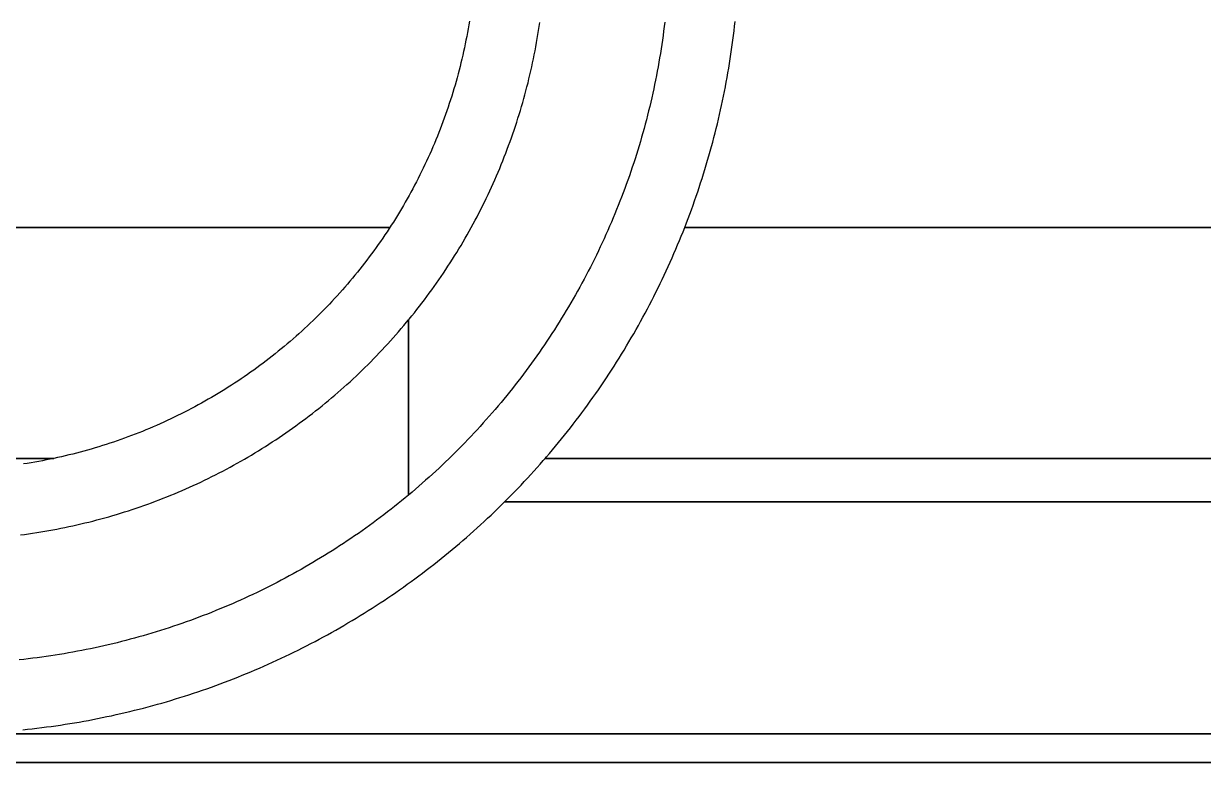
# Model space of a CAD drawing. Extents: x -3500 to 3500, y -3500 to 3500.
# Drawn here: x -407.2 to -238.3, y 1509 to 1614.8 of the extents above; entities that cross this region are included whole.
import ezdxf

# ---------------------------------------------------------------- set-up
doc = ezdxf.new("R2010")
doc.units = 0
for name, color, linetype in [('L5D0', 3, 'CONTINUOUS'), ('L5D100', 7, 'CONTINUOUS'), ('L5D11', 2, 'CONTINUOUS')]:
    doc.layers.add(name, color=color, linetype=linetype)

# ---------------------------------------------------------------- blocks, each defined once
blk = doc.blocks.new('ground_main_5')
at = {"layer": 'L5D0'}
for points in [[(-343.369, 1615.127), (-343.4585, 1614.5815), (-343.5525, 1614.0365), (-343.65, 1613.4925), (-343.7515, 1612.949), (-343.8565, 1612.406), (-343.966, 1611.8645), (-344.0795, 1611.323), (-344.1965, 1610.783), (-344.3175, 1610.2435), (-344.4425, 1609.705), (-344.5715, 1609.1675), (-344.704, 1608.6305), (-344.8405, 1608.095), (-344.981, 1607.5605), (-345.1255, 1607.0265), (-345.274, 1606.494), (-345.426, 1605.9625), (-345.582, 1605.432), (-345.7415, 1604.903), (-345.905, 1604.375), (-346.0725, 1603.848), (-346.244, 1603.3225), (-346.419, 1602.798), (-346.5975, 1602.2745), (-346.78, 1601.753), (-346.9665, 1601.2325), (-347.1565, 1600.7135), (-347.3505, 1600.1955), (-347.548, 1599.6795), (-347.7495, 1599.1645), (-347.9545, 1598.651), (-348.1635, 1598.139), (-348.376, 1597.6285), (-348.592, 1597.12), (-348.812, 1596.6125), (-349.0355, 1596.107), (-349.2625, 1595.603), (-349.4935, 1595.1005), (-349.728, 1594.6), (-349.966, 1594.101), (-350.2075, 1593.604), (-350.453, 1593.1085), (-350.7015, 1592.6145), (-350.954, 1592.123), (-351.21, 1591.633), (-351.4695, 1591.1445), (-351.7325, 1590.6585), (-351.999, 1590.174), (-352.269, 1589.6915), (-352.543, 1589.2115), (-352.82, 1588.733), (-353.1, 1588.2565), (-353.384, 1587.782), (-353.6715, 1587.3095), (-353.962, 1586.8395), (-354.2565, 1586.3715), (-354.554, 1585.9055), (-354.8545, 1585.4415), (-355.159, 1584.98), (-355.4665, 1584.5205), (-355.7775, 1584.0635), (-356.0915, 1583.6085), (-356.409, 1583.156), (-356.7295, 1582.7055), (-357.0535, 1582.2575), (-357.381, 1581.812), (-357.7115, 1581.369), (-358.045, 1580.928), (-358.382, 1580.4895), (-358.7215, 1580.0535), (-359.065, 1579.62), (-359.411, 1579.1895), (-359.7605, 1578.761), (-360.113, 1578.335), (-360.4685, 1577.9115), (-360.827, 1577.491), (-361.1885, 1577.0725), (-361.5535, 1576.657), (-361.921, 1576.244), (-362.2915, 1575.834), (-362.665, 1575.4265), (-363.0415, 1575.0215), (-363.421, 1574.6195), (-363.8035, 1574.22), (-364.1885, 1573.8235), (-364.5765, 1573.43), (-364.9675, 1573.039), (-365.3615, 1572.651), (-365.758, 1572.266), (-366.157, 1571.8835), (-366.5595, 1571.504), (-366.964, 1571.1275), (-367.3715, 1570.754), (-367.782, 1570.3835), (-368.1945, 1570.0155), (-368.61, 1569.651), (-369.0285, 1569.2895), (-369.449, 1568.931), (-369.8725, 1568.5755), (-370.2985, 1568.223), (-370.727, 1567.8735), (-371.158, 1567.527), (-371.5915, 1567.184), (-372.0275, 1566.844), (-372.4655, 1566.5075), (-372.9065, 1566.1735), (-373.35, 1565.843), (-373.7955, 1565.516), (-374.2435, 1565.192), (-374.6935, 1564.8715), (-375.146, 1564.554), (-375.601, 1564.2395), (-376.0585, 1563.929), (-376.5175, 1563.621), (-376.9795, 1563.317), (-377.443, 1563.016), (-377.909, 1562.7185), (-378.377, 1562.4245), (-378.8475, 1562.134), (-379.3195, 1561.8465), (-379.794, 1561.5625), (-380.2705, 1561.282), (-380.749, 1561.005), (-381.2295, 1560.7315), (-381.7115, 1560.4615), (-382.196, 1560.195), (-382.6825, 1559.932), (-383.1705, 1559.6725), (-383.6605, 1559.4165), (-384.1525, 1559.164), (-384.646, 1558.915), (-385.1415, 1558.67), (-385.6385, 1558.4285), (-386.1375, 1558.1905), (-386.6385, 1557.956), (-387.1405, 1557.725), (-387.6445, 1557.498), (-388.1505, 1557.2745), (-388.6575, 1557.0545), (-389.1665, 1556.8385), (-389.677, 1556.626), (-390.1885, 1556.417), (-390.702, 1556.212), (-391.217, 1556.0105), (-391.733, 1555.813), (-392.251, 1555.619), (-392.77, 1555.429), (-393.2905, 1555.2425), (-393.8125, 1555.06), (-394.3355, 1554.881), (-394.86, 1554.706), (-395.3855, 1554.535), (-395.9125, 1554.3675), (-396.4405, 1554.204), (-396.97, 1554.044), (-397.5, 1553.888), (-398.0315, 1553.736), (-398.5645, 1553.588), (-399.098, 1553.4435), (-399.6325, 1553.303), (-400.1685, 1553.1665), (-400.705, 1553.0335), (-401.2425, 1552.905), (-401.781, 1552.78), (-402.3205, 1552.659), (-402.861, 1552.5415), (-2334.91, 1552.5415)], [(517.0495, 1552.5415), (-332.521, 1552.5415), (-332.3415, 1552.749), (-331.9015, 1553.2625), (-331.4645, 1553.779), (-331.0305, 1554.298), (-330.5995, 1554.819), (-330.172, 1555.343), (-329.7475, 1555.8695), (-329.326, 1556.3985), (-328.9075, 1556.93), (-328.4925, 1557.464), (-328.0805, 1558.0005), (-327.6715, 1558.539), (-327.266, 1559.0805), (-326.8635, 1559.624), (-326.4645, 1560.17), (-326.0685, 1560.7185), (-325.676, 1561.269), (-325.2865, 1561.822), (-324.9005, 1562.3775), (-324.5175, 1562.935), (-324.138, 1563.495), (-323.762, 1564.057), (-323.389, 1564.621), (-323.0195, 1565.1875), (-322.6535, 1565.7565), (-322.2905, 1566.327), (-321.9315, 1566.9), (-321.5755, 1567.4755), (-321.223, 1568.0525), (-320.8735, 1568.632), (-320.528, 1569.213), (-320.186, 1569.7965), (-319.847, 1570.382), (-319.512, 1570.9695), (-319.18, 1571.5585), (-318.8515, 1572.15), (-318.527, 1572.7435), (-318.2055, 1573.3385), (-317.888, 1573.9355), (-317.5735, 1574.5345), (-317.263, 1575.1355), (-316.956, 1575.738), (-316.6525, 1576.3425), (-316.3525, 1576.9485), (-316.0565, 1577.5565), (-315.7635, 1578.1665), (-315.4745, 1578.778), (-315.189, 1579.391), (-314.9075, 1580.006), (-314.6295, 1580.6225), (-314.355, 1581.2405), (-314.084, 1581.86), (-313.817, 1582.4815), (-313.5535, 1583.1045), (-313.2935, 1583.729), (-313.0375, 1584.355), (-312.7855, 1584.9825), (-312.5365, 1585.6115), (-312.292, 1586.242), (-312.0505, 1586.874), (-311.8135, 1587.507), (-311.5795, 1588.142), (-311.35, 1588.778), (-311.1235, 1589.4155), (-310.9015, 1590.054), (-310.683, 1590.6945), (-310.468, 1591.3355), (-310.2575, 1591.9785), (-310.05, 1592.622), (-309.847, 1593.267), (-309.6475, 1593.9135), (-309.452, 1594.561), (-309.26, 1595.2095), (-309.072, 1595.8595), (-308.888, 1596.51), (-308.708, 1597.162), (-308.5315, 1597.815), (-308.359, 1598.469), (-308.1905, 1599.124), (-308.0255, 1599.78), (-307.865, 1600.437), (-307.708, 1601.095), (-307.555, 1601.7535), (-307.406, 1602.4135), (-307.2605, 1603.074), (-307.1195, 1603.7355), (-306.982, 1604.3975), (-306.8485, 1605.0605), (-306.719, 1605.7245), (-306.7075, 1605.7855), (-306.5935, 1606.389), (-306.472, 1607.0545), (-306.3545, 1607.7205), (-306.2405, 1608.387), (-306.131, 1609.0545), (-306.025, 1609.7225), (-305.923, 1610.391), (-305.8255, 1611.0605), (-305.7315, 1611.73), (-305.6415, 1612.4005), (-305.5555, 1613.0715), (-305.4735, 1613.743), (-305.3955, 1614.4145), (-305.3215, 1615.087)], [(-2334.91, 1552.5415), (-402.861, 1552.5415), (-403.402, 1552.4285), (-403.944, 1552.319), (-404.4865, 1552.2135), (-405.03, 1552.112), (-405.574, 1552.0145), (-406.119, 1551.921), (-406.6645, 1551.8315), (-407.2105, 1551.7455)], [(-407.297, 1513.714), (-406.6245, 1513.784), (-405.952, 1513.858), (-405.2805, 1513.936), (-404.609, 1514.018), (-403.938, 1514.104), (-403.268, 1514.194), (-402.598, 1514.2875), (-401.929, 1514.3855), (-401.26, 1514.4875), (-400.592, 1514.593), (-399.925, 1514.703), (-399.258, 1514.8165), (-398.592, 1514.9345), (-397.9265, 1515.056), (-397.262, 1515.1815), (-396.5985, 1515.311), (-395.935, 1515.4445), (-395.273, 1515.582), (-394.6115, 1515.723), (-393.951, 1515.868), (-393.291, 1516.0175), (-392.6325, 1516.1705), (-391.9745, 1516.3275), (-391.3175, 1516.488), (-390.6615, 1516.653), (-390.0065, 1516.8215), (-389.3525, 1516.994), (-388.6995, 1517.17), (-388.0475, 1517.3505), (-387.397, 1517.5345), (-386.747, 1517.7225), (-386.0985, 1517.914), (-385.451, 1518.11), (-384.805, 1518.309), (-384.16, 1518.5125), (-383.516, 1518.7195), (-382.8735, 1518.9305), (-382.232, 1519.145), (-381.592, 1519.3635), (-380.953, 1519.586), (-380.3155, 1519.812), (-379.6795, 1520.042), (-379.045, 1520.2755), (-378.4115, 1520.513), (-377.7795, 1520.754), (-377.149, 1520.999), (-376.52, 1521.2475), (-375.8925, 1521.5), (-375.2665, 1521.756), (-374.642, 1522.0155), (-374.019, 1522.279), (-373.398, 1522.5465), (-372.778, 1522.817), (-372.16, 1523.0915), (-371.5435, 1523.37), (-370.9285, 1523.6515), (-370.3155, 1523.937), (-369.704, 1524.226), (-369.094, 1524.519), (-368.486, 1524.815), (-367.88, 1525.115), (-367.2755, 1525.4185), (-366.673, 1525.7255), (-366.072, 1526.036), (-365.473, 1526.3505), (-364.876, 1526.668), (-364.281, 1526.989), (-363.6875, 1527.314), (-363.0965, 1527.6425), (-362.507, 1527.974), (-361.9195, 1528.3095), (-361.334, 1528.648), (-360.751, 1528.9905), (-360.1695, 1529.336), (-359.59, 1529.685), (-359.013, 1530.0375), (-358.438, 1530.3935), (-357.865, 1530.753), (-357.294, 1531.1155), (-356.7255, 1531.482), (-356.159, 1531.8515), (-355.5945, 1532.224), (-355.0325, 1532.6005), (-354.4725, 1532.98), (-354.2565, 1533.1285), (-353.915, 1533.3625), (-353.3595, 1533.749), (-352.8065, 1534.138), (-352.256, 1534.531), (-351.7075, 1534.927), (-351.1615, 1535.326), (-350.618, 1535.7285), (-350.077, 1536.134), (-349.538, 1536.5425), (-349.0015, 1536.9545), (-348.4675, 1537.37), (-347.936, 1537.788), (-347.407, 1538.2095), (-346.881, 1538.6345), (-346.357, 1539.062), (-345.8355, 1539.493), (-345.3165, 1539.9265), (-344.8005, 1540.3635), (-344.2865, 1540.8035), (-343.7755, 1541.247), (-343.2675, 1541.693), (-342.7615, 1542.142), (-342.2585, 1542.594), (-341.758, 1543.049), (-341.2605, 1543.507), (-340.7655, 1543.968), (-340.2735, 1544.432), (-339.784, 1544.8985), (-339.297, 1545.3685), (-338.813, 1545.841), (-338.332, 1546.3165), (-337.854, 1546.7945), (-337.3785, 1547.2755), (-336.906, 1547.7595), (-336.4365, 1548.246), (-335.9695, 1548.7355), (-335.5055, 1549.228), (-335.0445, 1549.723), (-334.5865, 1550.2205), (-334.1315, 1550.721), (-333.6795, 1551.224), (-333.2305, 1551.7295), (-332.7845, 1552.238), (-332.521, 1552.5415), (517.0495, 1552.5415)], [(544.6955, 1513.103), (-1675.117, 1513.103)], [(-1675.117, 1513.103), (544.6955, 1513.103)]]:
    blk.add_lwpolyline(points, dxfattribs=at)
blk = doc.blocks.new('TOP_main_5_Cheese_100')
at = {"layer": 'L5D100'}
for points in [[(-343.369, 1615.127), (-343.4585, 1614.5815), (-343.5525, 1614.0365), (-343.65, 1613.4925), (-343.7515, 1612.949), (-343.8565, 1612.406), (-343.966, 1611.8645), (-344.0795, 1611.323), (-344.1965, 1610.783), (-344.3175, 1610.2435), (-344.4425, 1609.705), (-344.5715, 1609.1675), (-344.704, 1608.6305), (-344.8405, 1608.095), (-344.981, 1607.5605), (-345.1255, 1607.0265), (-345.274, 1606.494), (-345.426, 1605.9625), (-345.582, 1605.432), (-345.7415, 1604.903), (-345.905, 1604.375), (-346.0725, 1603.848), (-346.244, 1603.3225), (-346.419, 1602.798), (-346.5975, 1602.2745), (-346.78, 1601.753), (-346.9665, 1601.2325), (-347.1565, 1600.7135), (-347.3505, 1600.1955), (-347.548, 1599.6795), (-347.7495, 1599.1645), (-347.9545, 1598.651), (-348.1635, 1598.139), (-348.376, 1597.6285), (-348.592, 1597.12), (-348.812, 1596.6125), (-349.0355, 1596.107), (-349.2625, 1595.603), (-349.4935, 1595.1005), (-349.728, 1594.6), (-349.966, 1594.101), (-350.2075, 1593.604), (-350.453, 1593.1085), (-350.7015, 1592.6145), (-350.954, 1592.123), (-351.21, 1591.633), (-351.4695, 1591.1445), (-351.7325, 1590.6585), (-351.999, 1590.174), (-352.269, 1589.6915), (-352.543, 1589.2115), (-352.82, 1588.733), (-353.1, 1588.2565), (-353.384, 1587.782), (-353.6715, 1587.3095), (-353.962, 1586.8395), (-354.2565, 1586.3715), (-354.554, 1585.9055), (-354.7445, 1585.6115), (-2334.91, 1585.6115)], [(507.168, 1585.6115), (-312.5365, 1585.6115), (-312.292, 1586.242), (-312.0505, 1586.874), (-311.8135, 1587.507), (-311.5795, 1588.142), (-311.35, 1588.778), (-311.1235, 1589.4155), (-310.9015, 1590.054), (-310.683, 1590.6945), (-310.468, 1591.3355), (-310.2575, 1591.9785), (-310.05, 1592.622), (-309.847, 1593.267), (-309.6475, 1593.9135), (-309.452, 1594.561), (-309.26, 1595.2095), (-309.072, 1595.8595), (-308.888, 1596.51), (-308.708, 1597.162), (-308.5315, 1597.815), (-308.359, 1598.469), (-308.1905, 1599.124), (-308.0255, 1599.78), (-307.865, 1600.437), (-307.708, 1601.095), (-307.555, 1601.7535), (-307.406, 1602.4135), (-307.2605, 1603.074), (-307.1195, 1603.7355), (-306.982, 1604.3975), (-306.8485, 1605.0605), (-306.719, 1605.7245), (-306.7075, 1605.7855), (-306.5935, 1606.389), (-306.472, 1607.0545), (-306.3545, 1607.7205), (-306.2405, 1608.387), (-306.131, 1609.0545), (-306.025, 1609.7225), (-305.923, 1610.391), (-305.8255, 1611.0605), (-305.7315, 1611.73), (-305.6415, 1612.4005), (-305.5555, 1613.0715), (-305.4735, 1613.743), (-305.3955, 1614.4145), (-305.3215, 1615.087)], [(-2334.91, 1585.6115), (-354.7445, 1585.6115), (-354.8545, 1585.4415), (-355.159, 1584.98), (-355.4665, 1584.5205), (-355.7775, 1584.0635), (-356.0915, 1583.6085), (-356.409, 1583.156), (-356.7295, 1582.7055), (-357.0535, 1582.2575), (-357.381, 1581.812), (-357.7115, 1581.369), (-358.045, 1580.928), (-358.382, 1580.4895), (-358.7215, 1580.0535), (-359.065, 1579.62), (-359.411, 1579.1895), (-359.7605, 1578.761), (-360.113, 1578.335), (-360.4685, 1577.9115), (-360.827, 1577.491), (-361.1885, 1577.0725), (-361.5535, 1576.657), (-361.921, 1576.244), (-362.2915, 1575.834), (-362.665, 1575.4265), (-363.0415, 1575.0215), (-363.421, 1574.6195), (-363.8035, 1574.22), (-364.1885, 1573.8235), (-364.5765, 1573.43), (-364.9675, 1573.039), (-365.3615, 1572.651), (-365.758, 1572.266), (-366.157, 1571.8835), (-366.5595, 1571.504), (-366.964, 1571.1275), (-367.3715, 1570.754), (-367.782, 1570.3835), (-368.1945, 1570.0155), (-368.61, 1569.651), (-369.0285, 1569.2895), (-369.449, 1568.931), (-369.8725, 1568.5755), (-370.2985, 1568.223), (-370.727, 1567.8735), (-371.158, 1567.527), (-371.5915, 1567.184), (-372.0275, 1566.844), (-372.4655, 1566.5075), (-372.9065, 1566.1735), (-373.35, 1565.843), (-373.7955, 1565.516), (-374.2435, 1565.192), (-374.6935, 1564.8715), (-375.146, 1564.554), (-375.601, 1564.2395), (-376.0585, 1563.929), (-376.5175, 1563.621), (-376.9795, 1563.317), (-377.443, 1563.016), (-377.909, 1562.7185), (-378.377, 1562.4245), (-378.8475, 1562.134), (-379.3195, 1561.8465), (-379.794, 1561.5625), (-380.2705, 1561.282), (-380.749, 1561.005), (-381.2295, 1560.7315), (-381.7115, 1560.4615), (-382.196, 1560.195), (-382.6825, 1559.932), (-383.1705, 1559.6725), (-383.6605, 1559.4165), (-384.1525, 1559.164), (-384.646, 1558.915), (-385.1415, 1558.67), (-385.6385, 1558.4285), (-386.1375, 1558.1905), (-386.6385, 1557.956), (-387.1405, 1557.725), (-387.6445, 1557.498), (-388.1505, 1557.2745), (-388.6575, 1557.0545), (-389.1665, 1556.8385), (-389.677, 1556.626), (-390.1885, 1556.417), (-390.702, 1556.212), (-391.217, 1556.0105), (-391.733, 1555.813), (-392.251, 1555.619), (-392.77, 1555.429), (-393.2905, 1555.2425), (-393.8125, 1555.06), (-394.3355, 1554.881), (-394.86, 1554.706), (-395.3855, 1554.535), (-395.9125, 1554.3675), (-396.4405, 1554.204), (-396.97, 1554.044), (-397.5, 1553.888), (-398.0315, 1553.736), (-398.5645, 1553.588), (-399.098, 1553.4435), (-399.6325, 1553.303), (-400.1685, 1553.1665), (-400.705, 1553.0335), (-401.2425, 1552.905), (-401.781, 1552.78), (-402.3205, 1552.659), (-402.861, 1552.5415), (-403.402, 1552.4285), (-403.944, 1552.319), (-404.4865, 1552.2135), (-405.03, 1552.112), (-405.574, 1552.0145), (-406.119, 1551.921), (-406.6645, 1551.8315), (-407.2105, 1551.7455)], [(-62.5, 1546.3165), (-338.332, 1546.3165), (-337.854, 1546.7945), (-337.3785, 1547.2755), (-336.906, 1547.7595), (-336.4365, 1548.246), (-335.9695, 1548.7355), (-335.5055, 1549.228), (-335.0445, 1549.723), (-334.5865, 1550.2205), (-334.1315, 1550.721), (-333.6795, 1551.224), (-333.2305, 1551.7295), (-332.7845, 1552.238), (-332.521, 1552.5415), (-332.3415, 1552.749), (-331.9015, 1553.2625), (-331.4645, 1553.779), (-331.0305, 1554.298), (-330.5995, 1554.819), (-330.172, 1555.343), (-329.7475, 1555.8695), (-329.326, 1556.3985), (-328.9075, 1556.93), (-328.4925, 1557.464), (-328.0805, 1558.0005), (-327.6715, 1558.539), (-327.266, 1559.0805), (-326.8635, 1559.624), (-326.4645, 1560.17), (-326.0685, 1560.7185), (-325.676, 1561.269), (-325.2865, 1561.822), (-324.9005, 1562.3775), (-324.5175, 1562.935), (-324.138, 1563.495), (-323.762, 1564.057), (-323.389, 1564.621), (-323.0195, 1565.1875), (-322.6535, 1565.7565), (-322.2905, 1566.327), (-321.9315, 1566.9), (-321.5755, 1567.4755), (-321.223, 1568.0525), (-320.8735, 1568.632), (-320.528, 1569.213), (-320.186, 1569.7965), (-319.847, 1570.382), (-319.512, 1570.9695), (-319.18, 1571.5585), (-318.8515, 1572.15), (-318.527, 1572.7435), (-318.2055, 1573.3385), (-317.888, 1573.9355), (-317.5735, 1574.5345), (-317.263, 1575.1355), (-316.956, 1575.738), (-316.6525, 1576.3425), (-316.3525, 1576.9485), (-316.0565, 1577.5565), (-315.7635, 1578.1665), (-315.4745, 1578.778), (-315.189, 1579.391), (-314.9075, 1580.006), (-314.6295, 1580.6225), (-314.355, 1581.2405), (-314.084, 1581.86), (-313.817, 1582.4815), (-313.5535, 1583.1045), (-313.2935, 1583.729), (-313.0375, 1584.355), (-312.7855, 1584.9825), (-312.5365, 1585.6115), (507.168, 1585.6115)], [(-407.297, 1513.714), (-406.6245, 1513.784), (-405.952, 1513.858), (-405.2805, 1513.936), (-404.609, 1514.018), (-403.938, 1514.104), (-403.268, 1514.194), (-402.598, 1514.2875), (-401.929, 1514.3855), (-401.26, 1514.4875), (-400.592, 1514.593), (-399.925, 1514.703), (-399.258, 1514.8165), (-398.592, 1514.9345), (-397.9265, 1515.056), (-397.262, 1515.1815), (-396.5985, 1515.311), (-395.935, 1515.4445), (-395.273, 1515.582), (-394.6115, 1515.723), (-393.951, 1515.868), (-393.291, 1516.0175), (-392.6325, 1516.1705), (-391.9745, 1516.3275), (-391.3175, 1516.488), (-390.6615, 1516.653), (-390.0065, 1516.8215), (-389.3525, 1516.994), (-388.6995, 1517.17), (-388.0475, 1517.3505), (-387.397, 1517.5345), (-386.747, 1517.7225), (-386.0985, 1517.914), (-385.451, 1518.11), (-384.805, 1518.309), (-384.16, 1518.5125), (-383.516, 1518.7195), (-382.8735, 1518.9305), (-382.232, 1519.145), (-381.592, 1519.3635), (-380.953, 1519.586), (-380.3155, 1519.812), (-379.6795, 1520.042), (-379.045, 1520.2755), (-378.4115, 1520.513), (-377.7795, 1520.754), (-377.149, 1520.999), (-376.52, 1521.2475), (-375.8925, 1521.5), (-375.2665, 1521.756), (-374.642, 1522.0155), (-374.019, 1522.279), (-373.398, 1522.5465), (-372.778, 1522.817), (-372.16, 1523.0915), (-371.5435, 1523.37), (-370.9285, 1523.6515), (-370.3155, 1523.937), (-369.704, 1524.226), (-369.094, 1524.519), (-368.486, 1524.815), (-367.88, 1525.115), (-367.2755, 1525.4185), (-366.673, 1525.7255), (-366.072, 1526.036), (-365.473, 1526.3505), (-364.876, 1526.668), (-364.281, 1526.989), (-363.6875, 1527.314), (-363.0965, 1527.6425), (-362.507, 1527.974), (-361.9195, 1528.3095), (-361.334, 1528.648), (-360.751, 1528.9905), (-360.1695, 1529.336), (-359.59, 1529.685), (-359.013, 1530.0375), (-358.438, 1530.3935), (-357.865, 1530.753), (-357.294, 1531.1155), (-356.7255, 1531.482), (-356.159, 1531.8515), (-355.5945, 1532.224), (-355.0325, 1532.6005), (-354.4725, 1532.98), (-354.2565, 1533.1285), (-353.915, 1533.3625), (-353.3595, 1533.749), (-352.8065, 1534.138), (-352.256, 1534.531), (-351.7075, 1534.927), (-351.1615, 1535.326), (-350.618, 1535.7285), (-350.077, 1536.134), (-349.538, 1536.5425), (-349.0015, 1536.9545), (-348.4675, 1537.37), (-347.936, 1537.788), (-347.407, 1538.2095), (-346.881, 1538.6345), (-346.357, 1539.062), (-345.8355, 1539.493), (-345.3165, 1539.9265), (-344.8005, 1540.3635), (-344.2865, 1540.8035), (-343.7755, 1541.247), (-343.2675, 1541.693), (-342.7615, 1542.142), (-342.2585, 1542.594), (-341.758, 1543.049), (-341.2605, 1543.507), (-340.7655, 1543.968), (-340.2735, 1544.432), (-339.784, 1544.8985), (-339.297, 1545.3685), (-338.813, 1545.841), (-338.332, 1546.3165), (-62.5, 1546.3165)], [(549.0675, 1509.037), (-1697.585, 1509.037)], [(-1697.585, 1509.037), (549.0675, 1509.037)]]:
    blk.add_lwpolyline(points, dxfattribs=at)
blk = doc.blocks.new('TOP_main_5')
at = {"layer": 'L5D11'}
for points in [[(-315.396, 1614.986), (-315.474, 1614.3445), (-315.5565, 1613.7035), (-315.6425, 1613.0625), (-315.7325, 1612.4225), (-315.826, 1611.783), (-315.924, 1611.1445), (-316.026, 1610.506), (-316.132, 1609.8685), (-316.242, 1609.2315), (-316.3555, 1608.5955), (-316.4735, 1607.9595), (-316.595, 1607.325), (-316.7205, 1606.691), (-316.85, 1606.0575), (-316.9835, 1605.4255), (-317.121, 1604.7935), (-317.262, 1604.163), (-317.4075, 1603.533), (-317.5565, 1602.9045), (-317.7095, 1602.2765), (-317.8665, 1601.6495), (-318.0275, 1601.0235), (-318.192, 1600.3985), (-318.3605, 1599.7745), (-318.533, 1599.1515), (-318.7095, 1598.5295), (-318.8895, 1597.909), (-319.0735, 1597.2895), (-319.2615, 1596.671), (-319.453, 1596.0535), (-319.6485, 1595.4375), (-319.848, 1594.8225), (-320.051, 1594.209), (-320.258, 1593.597), (-320.469, 1592.986), (-320.6835, 1592.376), (-320.902, 1591.7675), (-321.124, 1591.161), (-321.35, 1590.555), (-321.5795, 1589.951), (-321.813, 1589.3485), (-322.05, 1588.747), (-322.2905, 1588.147), (-322.5355, 1587.549), (-322.7835, 1586.952), (-323.0355, 1586.357), (-323.291, 1585.7635), (-323.5505, 1585.1715), (-323.8135, 1584.581), (-324.08, 1583.992), (-324.3505, 1583.405), (-324.6245, 1582.8195), (-324.902, 1582.236), (-325.1835, 1581.654), (-325.468, 1581.0735), (-325.7565, 1580.4955), (-326.0485, 1579.9185), (-326.344, 1579.344), (-326.6435, 1578.771), (-326.946, 1578.2), (-327.252, 1577.6305), (-327.562, 1577.0635), (-327.875, 1576.498), (-328.192, 1575.9345), (-328.5125, 1575.373), (-328.836, 1574.814), (-329.1635, 1574.2565), (-329.494, 1573.701), (-329.828, 1573.148), (-330.1655, 1572.5965), (-330.5065, 1572.0475), (-330.851, 1571.5005), (-331.1985, 1570.9555), (-331.55, 1570.413), (-331.9045, 1569.8725), (-332.262, 1569.3345), (-332.6235, 1568.7985), (-332.988, 1568.2645), (-333.3555, 1567.733), (-333.7265, 1567.204), (-334.101, 1566.677), (-334.4785, 1566.1525), (-334.8595, 1565.6305), (-335.2435, 1565.1105), (-335.631, 1564.593), (-336.0215, 1564.078), (-336.4155, 1563.5655), (-336.812, 1563.0555), (-337.212, 1562.5475), (-337.6155, 1562.0425), (-338.022, 1561.54), (-338.4315, 1561.04), (-338.844, 1560.542), (-339.2595, 1560.047), (-339.678, 1559.555), (-340.1, 1559.065), (-340.5245, 1558.578), (-340.9525, 1558.0935), (-341.383, 1557.6115), (-341.817, 1557.1325), (-342.254, 1556.656), (-342.6935, 1556.182), (-343.136, 1555.711), (-343.5815, 1555.243), (-344.03, 1554.7775), (-344.4815, 1554.315), (-344.9355, 1553.855), (-345.3925, 1553.398), (-345.8525, 1552.9435), (-346.315, 1552.4925), (-346.7805, 1552.044), (-347.249, 1551.5985), (-347.72, 1551.156), (-348.1935, 1550.716), (-348.67, 1550.2795), (-349.149, 1549.8455), (-349.631, 1549.415), (-350.1155, 1548.987), (-350.6025, 1548.562), (-351.0925, 1548.1405), (-351.585, 1547.722), (-352.08, 1547.306), (-352.08, 1572.357), (-351.985, 1572.472), (-351.6145, 1572.9275), (-351.2465, 1573.3855), (-350.882, 1573.846), (-350.5205, 1574.3085), (-350.162, 1574.774), (-349.807, 1575.242), (-349.455, 1575.712), (-349.106, 1576.1845), (-348.7605, 1576.6595), (-348.4185, 1577.137), (-348.079, 1577.6165), (-347.7435, 1578.098), (-347.411, 1578.5825), (-347.0815, 1579.069), (-346.756, 1579.5575), (-346.4335, 1580.0485), (-346.114, 1580.5415), (-345.798, 1581.0365), (-345.4855, 1581.534), (-345.1765, 1582.033), (-344.871, 1582.5345), (-344.5685, 1583.0385), (-344.27, 1583.544), (-343.9745, 1584.0515), (-343.6825, 1584.561), (-343.394, 1585.073), (-343.109, 1585.5865), (-342.8275, 1586.102), (-342.5495, 1586.6195), (-342.275, 1587.1385), (-342.0045, 1587.6595), (-341.737, 1588.1825), (-341.473, 1588.7075), (-341.213, 1589.234), (-340.9565, 1589.762), (-340.703, 1590.292), (-340.454, 1590.824), (-340.208, 1591.3575), (-339.966, 1591.8925), (-339.7275, 1592.429), (-339.4925, 1592.9675), (-339.261, 1593.5075), (-339.0335, 1594.049), (-338.81, 1594.592), (-338.5895, 1595.1365), (-338.3735, 1595.6825), (-338.1605, 1596.23), (-337.9515, 1596.779), (-337.7465, 1597.329), (-337.545, 1597.881), (-337.347, 1598.434), (-337.153, 1598.988), (-336.963, 1599.544), (-336.7765, 1600.101), (-336.594, 1600.659), (-336.415, 1601.2185), (-336.24, 1601.779), (-336.069, 1602.341), (-335.9015, 1602.904), (-335.738, 1603.468), (-335.578, 1604.0335), (-335.422, 1604.5995), (-335.27, 1605.167), (-335.122, 1605.735), (-334.978, 1606.3045), (-334.8375, 1606.875), (-334.701, 1607.446), (-334.568, 1608.0185), (-334.4395, 1608.5915), (-334.3145, 1609.165), (-334.1935, 1609.74), (-334.0765, 1610.3155), (-333.9635, 1610.892), (-333.8545, 1611.469), (-333.749, 1612.047), (-333.6475, 1612.6255), (-333.5505, 1613.2045), (-333.457, 1613.7845), (-333.3675, 1614.365), (-333.282, 1614.946)], [(-407.6475, 1541.585), (-407.065, 1541.6625), (-406.4835, 1541.744), (-405.9025, 1541.8295), (-405.322, 1541.919), (-404.742, 1542.0125), (-404.163, 1542.11), (-403.5845, 1542.2115), (-403.0065, 1542.3165), (-402.4295, 1542.426), (-401.853, 1542.539), (-401.2775, 1542.656), (-400.703, 1542.777), (-400.129, 1542.902), (-399.556, 1543.0305), (-398.984, 1543.163), (-398.4125, 1543.2995), (-397.842, 1543.44), (-397.273, 1543.5845), (-396.7045, 1543.7325), (-396.137, 1543.8845), (-395.571, 1544.0405), (-395.0055, 1544.2), (-394.4415, 1544.3635), (-393.8785, 1544.531), (-393.317, 1544.7025), (-392.756, 1544.8775), (-392.1965, 1545.056), (-391.6385, 1545.239), (-391.0815, 1545.425), (-390.526, 1545.6155), (-389.9715, 1545.8095), (-389.4185, 1546.007), (-388.867, 1546.2085), (-388.3165, 1546.414), (-387.7675, 1546.623), (-387.22, 1546.8355), (-386.674, 1547.052), (-386.1295, 1547.272), (-385.5865, 1547.496), (-385.045, 1547.7235), (-384.505, 1547.955), (-383.967, 1548.1895), (-383.43, 1548.428), (-382.895, 1548.6705), (-382.3615, 1548.916), (-381.83, 1549.1655), (-381.3, 1549.4185), (-380.7715, 1549.6755), (-380.245, 1549.9355), (-379.7205, 1550.1995), (-379.1975, 1550.4665), (-378.676, 1550.7375), (-378.157, 1551.012), (-377.6395, 1551.29), (-377.124, 1551.5715), (-376.6105, 1551.8565), (-376.099, 1552.145), (-375.589, 1552.437), (-375.0815, 1552.732), (-374.576, 1553.031), (-374.0725, 1553.3335), (-373.571, 1553.639), (-373.0715, 1553.948), (-372.574, 1554.2605), (-372.079, 1554.5765), (-371.586, 1554.8955), (-371.095, 1555.218), (-370.6065, 1555.544), (-370.12, 1555.8735), (-369.636, 1556.206), (-369.154, 1556.5415), (-368.6745, 1556.8805), (-368.197, 1557.223), (-367.722, 1557.5685), (-367.2495, 1557.9175), (-366.7795, 1558.2695), (-366.3115, 1558.6245), (-365.8465, 1558.983), (-365.3835, 1559.3445), (-364.923, 1559.709), (-364.465, 1560.0765), (-364.0095, 1560.4475), (-363.5565, 1560.8215), (-363.1065, 1561.1985), (-362.6585, 1561.5785), (-362.2135, 1561.9615), (-361.771, 1562.348), (-361.331, 1562.737), (-360.8935, 1563.129), (-360.459, 1563.524), (-360.027, 1563.922), (-359.598, 1564.323), (-359.1715, 1564.727), (-358.748, 1565.1335), (-358.327, 1565.5435), (-357.909, 1565.956), (-357.4935, 1566.371), (-357.081, 1566.789), (-356.6715, 1567.21), (-356.2645, 1567.634), (-355.8605, 1568.0605), (-355.46, 1568.4895), (-355.062, 1568.9215), (-354.6665, 1569.356), (-354.2745, 1569.793), (-353.8855, 1570.233), (-353.4995, 1570.6755), (-353.116, 1571.121), (-352.736, 1571.5685), (-352.359, 1572.019), (-352.08, 1572.357), (-352.08, 1547.306), (-352.5775, 1546.8935), (-353.0775, 1546.484), (-353.58, 1546.078), (-354.0855, 1545.6745), (-354.593, 1545.2745), (-355.103, 1544.8775), (-355.6155, 1544.484), (-356.1305, 1544.0935), (-356.648, 1543.706), (-357.168, 1543.322), (-357.69, 1542.941), (-358.2145, 1542.5635), (-358.7415, 1542.189), (-359.2705, 1541.818), (-359.802, 1541.45), (-360.336, 1541.0855), (-360.872, 1540.7245), (-361.4105, 1540.3665), (-361.9505, 1540.012), (-362.4935, 1539.661), (-363.038, 1539.313), (-363.585, 1538.969), (-364.134, 1538.628), (-364.6855, 1538.2905), (-365.2385, 1537.9565), (-365.794, 1537.6255), (-366.3515, 1537.2985), (-366.911, 1536.9745), (-367.4725, 1536.6545), (-368.0355, 1536.3375), (-368.601, 1536.0245), (-369.1685, 1535.7145), (-369.7375, 1535.4085), (-370.3085, 1535.1055), (-370.8815, 1534.8065), (-371.4565, 1534.511), (-372.033, 1534.219), (-372.6115, 1533.9305), (-373.1915, 1533.6455), (-373.7735, 1533.3645), (-374.3575, 1533.087), (-374.9425, 1532.813), (-375.53, 1532.5425), (-376.1185, 1532.276), (-376.709, 1532.013), (-377.301, 1531.7535), (-377.8945, 1531.498), (-378.49, 1531.246), (-379.0865, 1530.9975), (-379.685, 1530.753), (-380.2845, 1530.5125), (-380.886, 1530.275), (-381.4885, 1530.042), (-382.093, 1529.812), (-382.6985, 1529.5865), (-383.3055, 1529.364), (-383.9135, 1529.146), (-384.5235, 1528.9315), (-385.1345, 1528.7205), (-385.747, 1528.5135), (-386.3605, 1528.3105), (-386.975, 1528.111), (-387.591, 1527.9155), (-388.2085, 1527.724), (-388.827, 1527.536), (-389.4465, 1527.352), (-390.067, 1527.1715), (-390.689, 1526.9955), (-391.312, 1526.823), (-391.936, 1526.6545), (-392.561, 1526.4895), (-393.187, 1526.329), (-393.814, 1526.172), (-394.442, 1526.019), (-395.071, 1525.87), (-395.7005, 1525.7245), (-396.3315, 1525.5835), (-396.963, 1525.446), (-397.5955, 1525.3125), (-398.2285, 1525.183), (-398.8625, 1525.0575), (-399.4975, 1524.9355), (-400.133, 1524.818), (-400.769, 1524.704), (-401.406, 1524.5945), (-402.0435, 1524.4885), (-402.682, 1524.3865), (-403.321, 1524.2885), (-403.9605, 1524.1945), (-404.6005, 1524.1045), (-405.241, 1524.0185), (-405.882, 1523.9365), (-406.5235, 1523.8585), (-407.166, 1523.7845), (-407.8085, 1523.7145)]]:
    blk.add_lwpolyline(points, dxfattribs=at)
for name in ['ground_main_5', 'TOP_main_5_Cheese_100']:
    blk.add_blockref(name, (0, 0))
blk = doc.blocks.new('TOP_main')
blk.add_blockref('TOP_main_5', (0, 0))

msp = doc.modelspace()

# ---------------------------------------------------------------- block references
msp.add_blockref('TOP_main', (0, 0))

doc.saveas('drawing.dxf')
